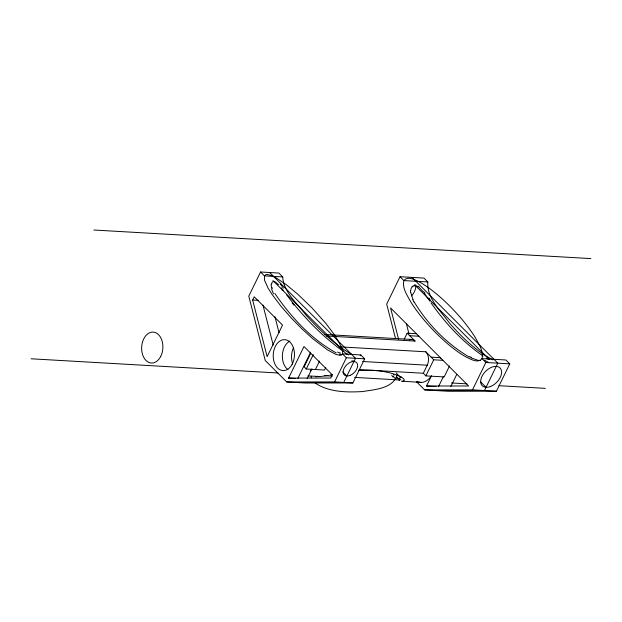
<?xml version="1.0" encoding="UTF-8"?>
<svg xmlns="http://www.w3.org/2000/svg" width="622" height="622" viewBox="0 0 622 622"><rect width="100%" height="100%" fill="white"/><g stroke="black" fill="none" stroke-linecap="round" stroke-linejoin="round"><path stroke-width="0.93" d="M271.581 284.277L271.962 282.598L273.011 281.634A4.276 2.682 51.8 0 1 275.103 281.859L278.563 284.658M410.691 290.63L411.08 288.522L412.161 286.773M397.03 375.175C392.777 388.804 374.203 389.566 362.331 391.58C346.415 392.435 328.758 392.241 315.09 382.989M364.663 358.824L346.368 357.767L342.504 353.902L342.776 351.352L341.641 347.309L334.675 335.079L325.928 323.51L312.057 307.968L297.635 294.089L286.377 284.775L276.378 278.003L271.138 275.422L267.343 274.496L266.014 274.613L264.428 275.865L264.537 280.25L268.004 287.955L272.257 294.696L281.004 306.257L291.345 318.075L301.895 328.813L313.091 338.974L327.46 349.875L335.794 354.353L339.589 355.279L340.926 355.154L342.504 353.902L360.799 354.952L364.663 358.824L352.884 382.965L305.005 382.997L286.711 381.947L265.26 360.503L248.784 296.15L260.564 272.001L278.858 273.058L282.722 276.922C283.531 292.177 297.471 303.629 306.117 315.261C319.708 329.901 334.045 344.526 351.64 354.322M395.53 338.586L386.69 304.08L400.039 276.712L423.963 278.088L427.827 281.953C426.591 298.163 440.858 311.179 449.706 323.393C462.278 337.458 476.055 351.135 492.966 359.889M252.656 300.014L254.227 296.795L282.536 325.088L267.149 356.639L252.656 300.014L258.433 300.348M288.6 378.075L303.987 346.532L332.296 374.833L330.725 378.052L288.6 378.075L295.341 378.464M297.751 378.604L310.635 352.176M310.72 353.304L304.135 366.809L306.257 369.009L324.544 370.059L325.788 367.516M306.257 369.009L313.278 354.61M307.128 378.65L311.886 368.9M315.401 369.538L319.529 361.063M286.711 381.947L334.597 381.916L346.368 357.767M404.23 339.138L407.122 333.205L416.266 333.734M359.283 369.569L423.325 373.254L427.252 365.207A9.68 6.632 -86.7 0 0 425.813 351.795L338.967 346.804M423.325 373.254L425.868 375.89L433.713 359.788L442.864 360.317M436.076 386.557L426.505 386.005L431.528 375.711M438.471 386.697L443.494 376.396M449.527 365.93L444.162 376.94L425.868 375.89M450.849 386.526L456.711 374.506M424.616 389.877L472.502 389.846L485.844 362.478L509.768 363.854L496.418 391.222L448.54 391.254L424.616 389.877L416.577 381.838M360.177 355.737L360.799 354.952M401.555 377.259L400.412 377.235M332.49 374.46L330.064 375.004M328.082 375.431L320.322 376.567L307.89 375.898M358.575 370.409L372.664 370.339M295.862 382.476L343.741 382.444L355.52 358.295L269.715 272.529M426.505 386.005L468.63 385.982L390.562 307.944L398.64 339.503M436.582 390.562L484.46 390.53L497.81 363.17L411.997 277.404M402.659 381.348C407.884 380.244 399.246 375.517 397.31 375.229C389.465 372.181 381.061 370.86 372.687 370.339M421.04 382.398L401.361 381.146M93.906 230.016L590.9 258.596M427.827 281.953L403.903 280.584L400.039 276.712M282.722 276.922L264.428 275.865L260.564 272.001M407.122 333.205L409.727 335.717L418.87 336.245L418.443 335.826M324.528 334.449L411.515 339.457M326.309 335.973L415.084 341.074L409.727 335.717M425.813 351.795L431.178 357.16L440.322 357.681L440.741 358.117M362.595 361.491L427.252 365.207M396.307 378.145L397.404 378.207M31.1 358.785L278.065 372.99M324.552 375.665L332.296 376.108M354.571 377.391L400.094 380.011M451.416 382.965L466.912 383.852M498.875 385.694L545.362 388.361M334.597 381.916L352.884 382.965M472.502 389.846L496.418 391.222M318.962 376.535L317.29 376.318M478.901 360.62L470.986 357.86M341.797 354.867L339.301 354.12M336.222 352.892C311.062 339.083 290.871 316.862 274.823 293.452M399.604 380.508L398.951 380.166M469.338 357.067C446.697 343.88 427.695 324.217 414.135 301.888M399.682 376.916L399.06 376.551M488.169 359.189L486.241 358.039M347.993 354.524L348.514 354.859M347.62 354.291L347.123 353.965M483.107 356.025C462.488 341.929 445.344 323.215 431.03 302.86M343.5 351.539C321.574 335.95 302.883 316.186 286.61 294.859M418.785 286.936L423.419 291.998M509.768 363.854L505.904 359.99L481.98 358.614C477.937 363.839 470.364 358.948 465.824 356.865C454.845 350.559 445.259 342.131 436.271 333.283C426.708 323.634 417.836 313.216 410.621 301.686C407.293 295.318 401.944 288.134 403.903 280.584C407.946 275.352 415.519 280.25 420.06 282.334C431.046 288.631 440.633 297.067 449.613 305.915C459.176 315.564 468.055 325.975 475.262 337.513C478.59 343.88 483.947 351.065 481.98 358.614L485.844 362.478M414.547 284.736L489.374 359.524M480.542 381.822L486.031 387.312M272.949 280.553L346.392 353.965M342.761 371.886L346.882 375.999M431.178 357.16L433.713 359.788M281.206 287.815L283.197 290.381M424.383 293.32L429.833 301.141M394.045 375.268L393.57 374.483M413.016 299.617L410.784 292.534M272.444 288.452L272.179 287.667M406.322 323.487L408.934 333.695M274.986 316.847L279.029 332.622M262.989 305.184L273.206 345.093M311.148 376.256L311.342 377.811M415.644 284.899A12.58 7.822 -45 0 1 411.531 295.909M287.994 369.623A15.488 10.613 -86.7 0 1 282.404 354.851A15.488 10.613 -86.7 0 1 289.883 341.074M292.612 363.683A15.488 10.613 -86.7 0 1 293.553 347.605M273.548 293.864A55.552 42.817 -5.7 0 1 271.519 288.655M271.55 287.675A18.761 13.287 14.2 0 1 271.231 284.223M280.157 283.997A17.618 6.274 46.1 0 1 283.399 288.204M293.973 305.091A63.638 2.9 51.5 0 1 292.099 302.922M353.638 360.923A55.552 9.338 45.9 0 1 351.795 360.838M340.537 353.14A32.212 16.094 0.7 0 1 337.559 352.068M487.905 362.082A99.745 33.339 55.3 0 1 484.732 360.286M480.682 360.589A19.974 9.081 -2.7 0 1 479.251 360.325M471.406 357.44A75.239 50.677 -20 0 1 469.758 356.663M413.894 301.981A72.961 58.966 -15.9 0 1 412.829 299.687M410.59 292.527A18.862 14.197 15.4 0 1 410.567 290.614M412.145 286.75A8.319 5.785 52.8 0 1 413.109 286.097M413.094 286.066A8.584 5.971 63.4 0 1 417.828 286.587M417.875 286.26A8.311 5.186 60.7 0 1 418.8 286.843M423.885 291.905A19.974 4.486 52 0 1 424.935 293.366M430.02 299.516A75.239 8.949 58.4 0 1 428.923 297.93M395.926 379.055A19.259 13.357 -85.2 0 1 393.345 376.294M311.249 369.655A19.36 13.264 -86.7 0 1 310.285 370.914M430.859 376.528A19.36 13.264 -86.7 0 1 417.152 381.488M409.47 339.892A9.68 6.632 -86.7 0 1 415.084 341.074M398.788 375.564A12.945 3.872 60.8 0 1 396.284 372.905M400.661 377.577A11.585 2.745 50.5 0 1 400.016 377.406M400.848 379.389A16.981 7.402 54.1 0 1 399.231 378.479M399.168 379.202A19.259 11.973 81.2 0 1 396.797 376.971M316.995 376.909A16.981 12.37 -56 0 1 315.898 376.419M392.987 377.126A16.981 7.674 75.5 0 1 391.743 375.237M160.694 356.445A15.488 10.613 -86.7 0 0 153.665 332.148A15.488 10.613 -86.7 0 0 142.438 354.097A15.488 10.613 -86.7 0 0 160.694 356.445M490.704 386.425A12.58 7.822 -45 0 0 500.407 368.38A12.58 7.822 -45 0 0 482.283 375.75A12.58 7.822 -45 0 0 490.704 386.425M350.116 375.385A8.708 5.411 -45 0 0 356.834 362.898A8.708 5.411 -45 0 0 344.285 367.991A8.708 5.411 -45 0 0 350.116 375.385M292.122 364.29A15.488 10.613 -86.7 0 0 285.475 339.752A15.488 10.613 -86.7 0 0 273.921 361.343A15.488 10.613 -86.7 0 0 292.122 364.29"/></g></svg>
